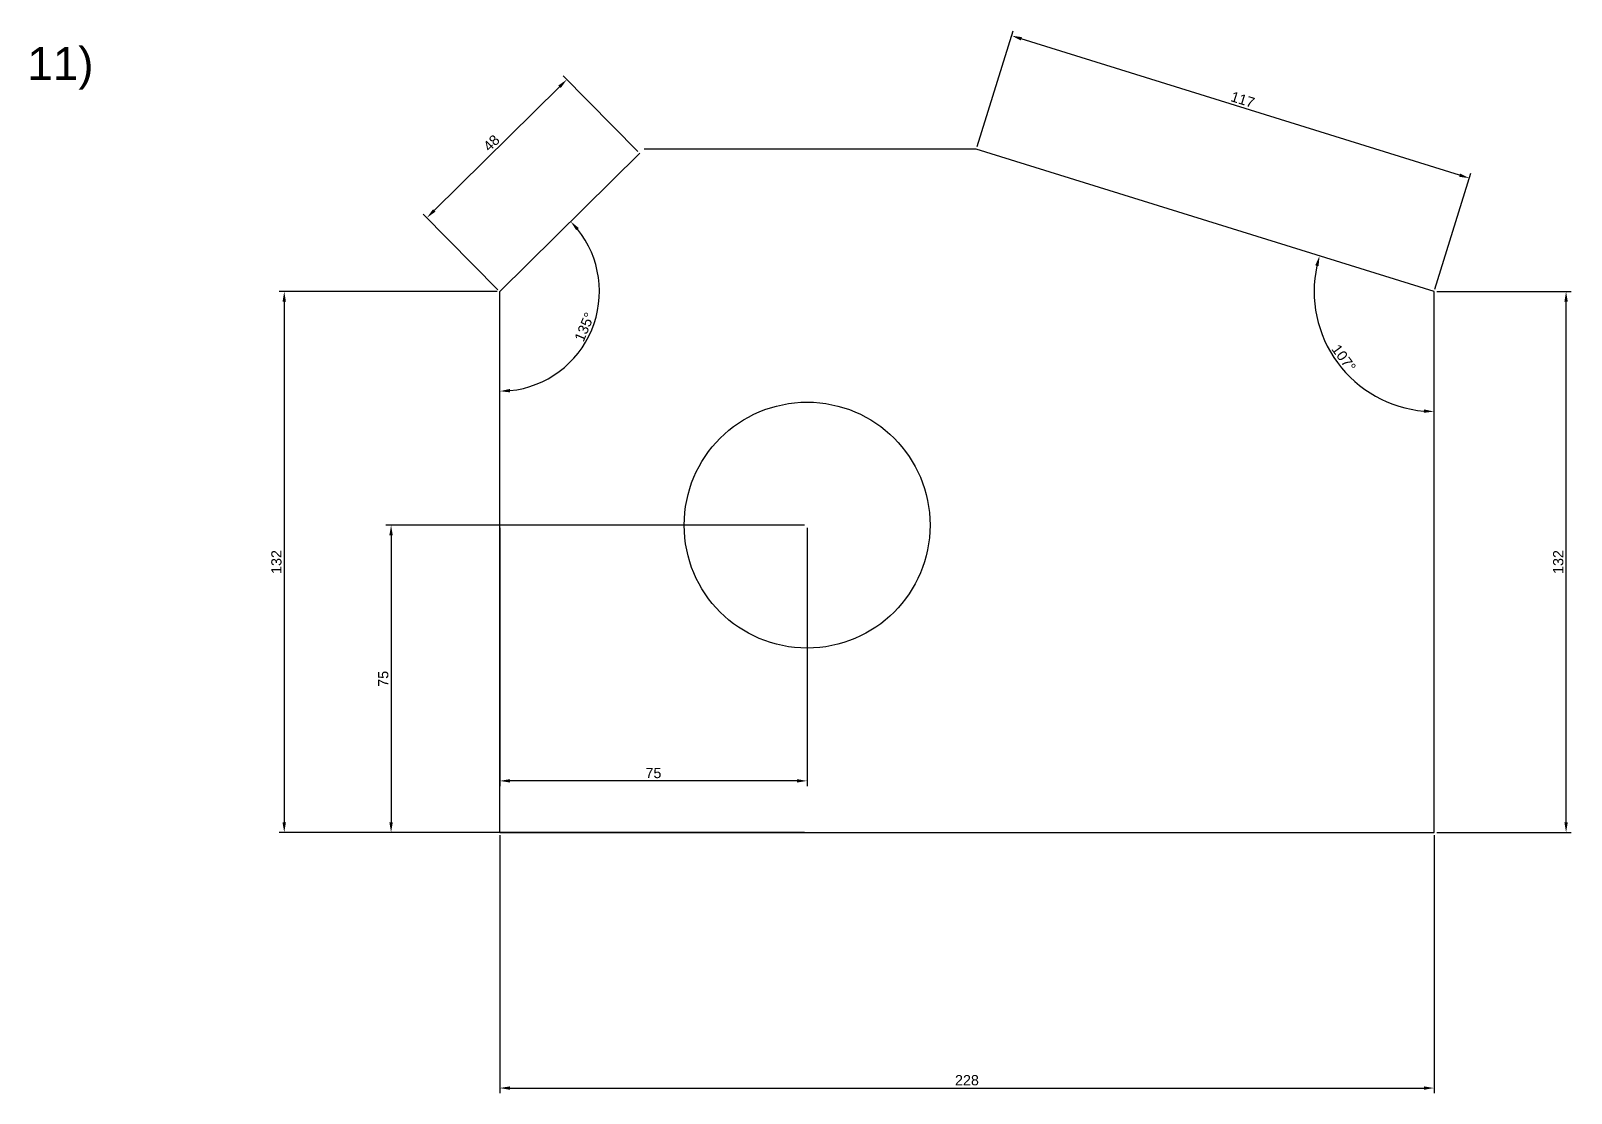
# Model space of a CAD drawing. Header units: millimetres. Extents: x 2146 to 2522, y 920 to 1179.
import ezdxf

# ---------------------------------------------------------------- set-up
doc = ezdxf.new("R2010")
doc.units = ezdxf.units.MM
doc.styles.get("Standard").update_dxf_attribs({"font": 'arial.ttf'})
doc.dimstyles.new('ISO-25', dxfattribs={"dimtxt": 2.5, "dimasz": 2.5, "dimexe": 1.25, "dimexo": 0.625, "dimtad": 1, "dimtxsty": 'Standard', "dimcen": 2.5, "dimadec": 0, "dimazin": 0, "dimtfac": 1, "dimtmove": 0, "dimatfit": 3, "dimfxl": 1, "dimarcsym": 0})

# ---------------------------------------------------------------- blocks, each defined once
blk = doc.blocks.new('*D1')
at = {"color": 0, "lineweight": -2, "transparency": 16777216}
for p, q in [((2259.61, 1115.6), (2206.39, 1115.6)), ((2207.64, 1113.1), (2207.64, 986.1)), ((2259.61, 983.6), (2206.39, 983.6))]:
    blk.add_line(p, q, dxfattribs=at)
at = {"color": 0, "transparency": 16777216}
for points in [[(2207.22, 1113.1), (2208.06, 1113.1), (2207.64, 1115.6)], [(2207.22, 986.1), (2208.06, 986.1), (2207.64, 983.6)]]:
    blk.add_solid(points, dxfattribs=at)
at = {"layer": 'Defpoints', "color": 0, "transparency": 16777216}
for p in [(2260.23, 1115.6), (2207.64, 983.6), (2260.23, 983.6)]:
    blk.add_point(p, dxfattribs=at)
at = {"color": 0, "transparency": 16777216, "insert": (2205.74, 1049.6), "char_height": 2.5, "attachment_point": 5, "rotation": 90}
blk.add_mtext('132', dxfattribs=at)
blk = doc.blocks.new('*D2')
at = {"color": 0, "lineweight": -2, "transparency": 16777216}
for p, q in [((2260.23, 982.97), (2260.23, 920.01)), ((2488.23, 982.97), (2488.23, 920.01)), ((2262.73, 921.26), (2485.73, 921.26))]:
    blk.add_line(p, q, dxfattribs=at)
at = {"color": 0, "transparency": 16777216}
for points in [[(2262.73, 921.67), (2262.73, 920.84), (2260.23, 921.26)], [(2485.73, 921.67), (2485.73, 920.84), (2488.23, 921.26)]]:
    blk.add_solid(points, dxfattribs=at)
at = {"layer": 'Defpoints', "color": 0, "transparency": 16777216}
for p in [(2260.23, 983.6), (2488.23, 983.6), (2488.23, 921.26)]:
    blk.add_point(p, dxfattribs=at)
at = {"color": 0, "transparency": 16777216, "insert": (2374.23, 923.16), "char_height": 2.5, "attachment_point": 5}
blk.add_mtext('228', dxfattribs=at)
blk = doc.blocks.new('*D3')
at = {"color": 0, "lineweight": -2, "transparency": 16777216}
for p, q in [((2488.86, 1115.6), (2521.67, 1115.6)), ((2520.42, 986.1), (2520.42, 1113.1)), ((2488.86, 983.6), (2521.67, 983.6))]:
    blk.add_line(p, q, dxfattribs=at)
at = {"color": 0, "transparency": 16777216}
for points in [[(2520.01, 1113.1), (2520.84, 1113.1), (2520.42, 1115.6)], [(2520.01, 986.1), (2520.84, 986.1), (2520.42, 983.6)]]:
    blk.add_solid(points, dxfattribs=at)
at = {"layer": 'Defpoints', "color": 0, "transparency": 16777216}
for p in [(2488.23, 1115.6), (2520.42, 1115.6), (2488.23, 983.6)]:
    blk.add_point(p, dxfattribs=at)
at = {"color": 0, "transparency": 16777216, "insert": (2518.52, 1049.6), "char_height": 2.5, "attachment_point": 5, "rotation": 90}
blk.add_mtext('132', dxfattribs=at)
blk = doc.blocks.new('*D4')
at = {"color": 0, "lineweight": -2, "transparency": 16777216}
for p, q in [((2376.7, 1150.95), (2385.49, 1179.2)), ((2494.45, 1143.99), (2387.5, 1177.26)), ((2488.42, 1116.19), (2497.2, 1144.44))]:
    blk.add_line(p, q, dxfattribs=at)
at = {"color": 0, "transparency": 16777216}
for points in [[(2387.63, 1177.66), (2387.38, 1176.87), (2385.12, 1178.01)], [(2494.57, 1144.39), (2494.32, 1143.59), (2496.83, 1143.25)]]:
    blk.add_solid(points, dxfattribs=at)
at = {"layer": 'Defpoints', "color": 0, "transparency": 16777216}
for p in [(2385.12, 1178.01), (2376.51, 1150.36), (2488.23, 1115.6)]:
    blk.add_point(p, dxfattribs=at)
at = {"color": 0, "transparency": 16777216, "insert": (2441.53, 1162.42), "char_height": 2.5, "attachment_point": 5, "rotation": 342.7168}
blk.add_mtext('117', dxfattribs=at)
blk = doc.blocks.new('*D5')
at = {"color": 0, "lineweight": -2, "transparency": 16777216}
for p, q in [((2274.84, 1165.57), (2244.23, 1135.36)), ((2293.95, 1149.76), (2275.74, 1168.21)), ((2259.79, 1116.04), (2241.58, 1134.49))]:
    blk.add_line(p, q, dxfattribs=at)
at = {"color": 0, "transparency": 16777216}
for points in [[(2274.54, 1165.87), (2275.13, 1165.27), (2276.61, 1167.32)], [(2243.94, 1135.66), (2244.53, 1135.06), (2242.46, 1133.6)]]:
    blk.add_solid(points, dxfattribs=at)
at = {"layer": 'Defpoints', "color": 0, "transparency": 16777216}
for p in [(2294.39, 1149.32), (2242.46, 1133.6), (2260.23, 1115.6)]:
    blk.add_point(p, dxfattribs=at)
at = {"color": 0, "transparency": 16777216, "insert": (2258.2, 1151.82), "char_height": 2.5, "attachment_point": 5, "rotation": 44.6308}
blk.add_mtext('48', dxfattribs=at)
blk = doc.blocks.new('*D6')
at = {"color": 0, "lineweight": -2, "transparency": 16777216}
for p, q in [((2334.61, 1058.6), (2232.46, 1058.6)), ((2233.71, 1056.1), (2233.71, 986.1)), ((2334.61, 983.6), (2232.46, 983.6))]:
    blk.add_line(p, q, dxfattribs=at)
at = {"color": 0, "transparency": 16777216}
for points in [[(2233.29, 1056.1), (2234.12, 1056.1), (2233.71, 1058.6)], [(2233.29, 986.1), (2234.12, 986.1), (2233.71, 983.6)]]:
    blk.add_solid(points, dxfattribs=at)
at = {"layer": 'Defpoints', "color": 0, "transparency": 16777216}
for p in [(2335.23, 1058.6), (2233.71, 983.6), (2335.23, 983.6)]:
    blk.add_point(p, dxfattribs=at)
at = {"color": 0, "transparency": 16777216, "insert": (2231.81, 1021.1), "char_height": 2.5, "attachment_point": 5, "rotation": 90}
blk.add_mtext('75', dxfattribs=at)
blk = doc.blocks.new('*D7')
at = {"color": 0, "lineweight": -2, "transparency": 16777216}
for p, q in [((2260.23, 1057.97), (2260.23, 994.95)), ((2335.23, 1057.97), (2335.23, 994.95)), ((2332.73, 996.2), (2262.73, 996.2))]:
    blk.add_line(p, q, dxfattribs=at)
at = {"color": 0, "transparency": 16777216}
for points in [[(2262.73, 996.62), (2262.73, 995.79), (2260.23, 996.2)], [(2332.73, 996.62), (2332.73, 995.79), (2335.23, 996.2)]]:
    blk.add_solid(points, dxfattribs=at)
at = {"layer": 'Defpoints', "color": 0, "transparency": 16777216}
for p in [(2260.23, 1058.6), (2335.23, 1058.6), (2260.23, 996.2)]:
    blk.add_point(p, dxfattribs=at)
at = {"color": 0, "transparency": 16777216, "insert": (2297.73, 998.1), "char_height": 2.5, "attachment_point": 5}
blk.add_mtext('75', dxfattribs=at)
blk = doc.blocks.new('*D8')
at = {"color": 0, "lineweight": -2, "transparency": 16777216}
blk.add_arc((2260.23, 1115.6), 24.32, 275.8922, 38.7386, dxfattribs=at)
at = {"color": 0, "transparency": 16777216}
for points in [[(2278.89, 1130.54), (2279.51, 1131.09), (2277.54, 1132.68)], [(2262.75, 1090.99), (2262.71, 1091.82), (2260.23, 1091.28)]]:
    blk.add_solid(points, dxfattribs=at)
at = {"layer": 'Defpoints', "color": 0, "transparency": 16777216}
for p in [(2294.39, 1149.32), (2260.23, 1115.6), (2260.23, 1115.6), (2277.39, 1098.36), (2260.23, 983.6)]:
    blk.add_point(p, dxfattribs=at)
at = {"color": 0, "transparency": 16777216, "insert": (2280.91, 1106.95), "char_height": 2.5, "attachment_point": 5, "rotation": 67.3154}
blk.add_mtext('135°', dxfattribs=at)
blk = doc.blocks.new('*D9')
at = {"color": 0, "lineweight": -2, "transparency": 16777216}
blk.add_arc((2488.23, 1115.6), 29.29, 167.6091, 265.1077, dxfattribs=at)
at = {"color": 0, "transparency": 16777216}
for points in [[(2459.22, 1121.99), (2460.03, 1121.78), (2460.27, 1124.3)], [(2485.75, 1086.83), (2485.71, 1086), (2488.23, 1086.31)]]:
    blk.add_solid(points, dxfattribs=at)
at = {"layer": 'Defpoints', "color": 0, "transparency": 16777216}
for p in [(2376.51, 1150.36), (2488.23, 1115.6), (2488.23, 1115.6), (2460.45, 1106.32), (2488.23, 983.6)]:
    blk.add_point(p, dxfattribs=at)
at = {"color": 0, "transparency": 16777216, "insert": (2466.18, 1099.36), "char_height": 2.5, "attachment_point": 5, "rotation": 306.3584}
blk.add_mtext('107°', dxfattribs=at)

msp = doc.modelspace()

# ---------------------------------------------------------------- linework, layer by layer
for p, q in [((2376.513, 1150.358), (2295.441, 1150.358)), ((2488.23, 1115.598), (2376.513, 1150.358)), ((2260.23, 1115.598), (2294.389, 1149.32)), ((2260.23, 983.598), (2260.23, 1115.598)), ((2488.23, 983.598), (2488.23, 1115.598)), ((2260.23, 983.598), (2488.23, 983.598))]:
    msp.add_line(p, q)
msp.add_circle((2335.23, 1058.598), 30)

# ---------------------------------------------------------------- texts
at = {"insert": (2144.95, 1175.214), "char_height": 8, "attachment_point": 1}
msp.add_mtext_dynamic_manual_height_columns('11)', width=51.24747, gutter_width=12.5, heights=[0], dxfattribs=at)

# ---------------------------------------------------------------- dimensions: what is measured, and where the dimension line sits
for p1, p2, distance, picture, middle in [((2488.23, 1115.598), (2376.513, 1150.358), -28.956, '*D4', (2441.533, 1162.422)), ((2294.389, 1149.32), (2260.23, 1115.598), -25.301, '*D5', (2258.199, 1151.817))]:
    dim = msp.add_aligned_dim(p1=p1, p2=p2, distance=distance, dimstyle='ISO-25')
    dim.commit()
    dim.dimension.update_dxf_attribs({"geometry": picture, "text_midpoint": middle})
for base, line1, line2, picture, middle in [((2460.453, 1106.316), ((2488.23, 983.598), (2488.23, 1115.598)), ((2488.23, 1115.598), (2376.513, 1150.358)), '*D9', (2466.176, 1099.363)), ((2277.391, 1098.364), ((2260.23, 1115.598), (2294.389, 1149.32)), ((2260.23, 983.598), (2260.23, 1115.598)), '*D8', (2280.914, 1106.952))]:
    dim = msp.add_angular_dim_2l(base=base, line1=line1, line2=line2, dimstyle='ISO-25')
    dim.commit()
    dim.dimension.update_dxf_attribs({"geometry": picture, "text_midpoint": middle})
for base, p1, p2, picture, middle in [((2207.641, 983.598), (2260.23, 1115.598), (2260.23, 983.598), '*D1', (2205.739, 1049.598)), ((2520.422, 1115.598), (2488.23, 983.598), (2488.23, 1115.598), '*D3', (2518.52, 1049.598)), ((2233.706, 983.598), (2335.23, 1058.598), (2335.23, 983.598), '*D6', (2231.81, 1021.098))]:
    dim = msp.add_linear_dim(base=base, p1=p1, p2=p2, angle=90, dimstyle='ISO-25')
    dim.commit()
    dim.dimension.update_dxf_attribs({"geometry": picture, "text_midpoint": middle})
for base, p1, p2, picture, middle in [((2260.23, 996.202), (2335.23, 1058.598), (2260.23, 1058.598), '*D7', (2297.73, 998.098)), ((2488.23, 921.256), (2260.23, 983.598), (2488.23, 983.598), '*D2', (2374.23, 923.158))]:
    dim = msp.add_linear_dim(base=base, p1=p1, p2=p2, dimstyle='ISO-25')
    dim.commit()
    dim.dimension.update_dxf_attribs({"geometry": picture, "text_midpoint": middle})

doc.saveas('drawing.dxf')
